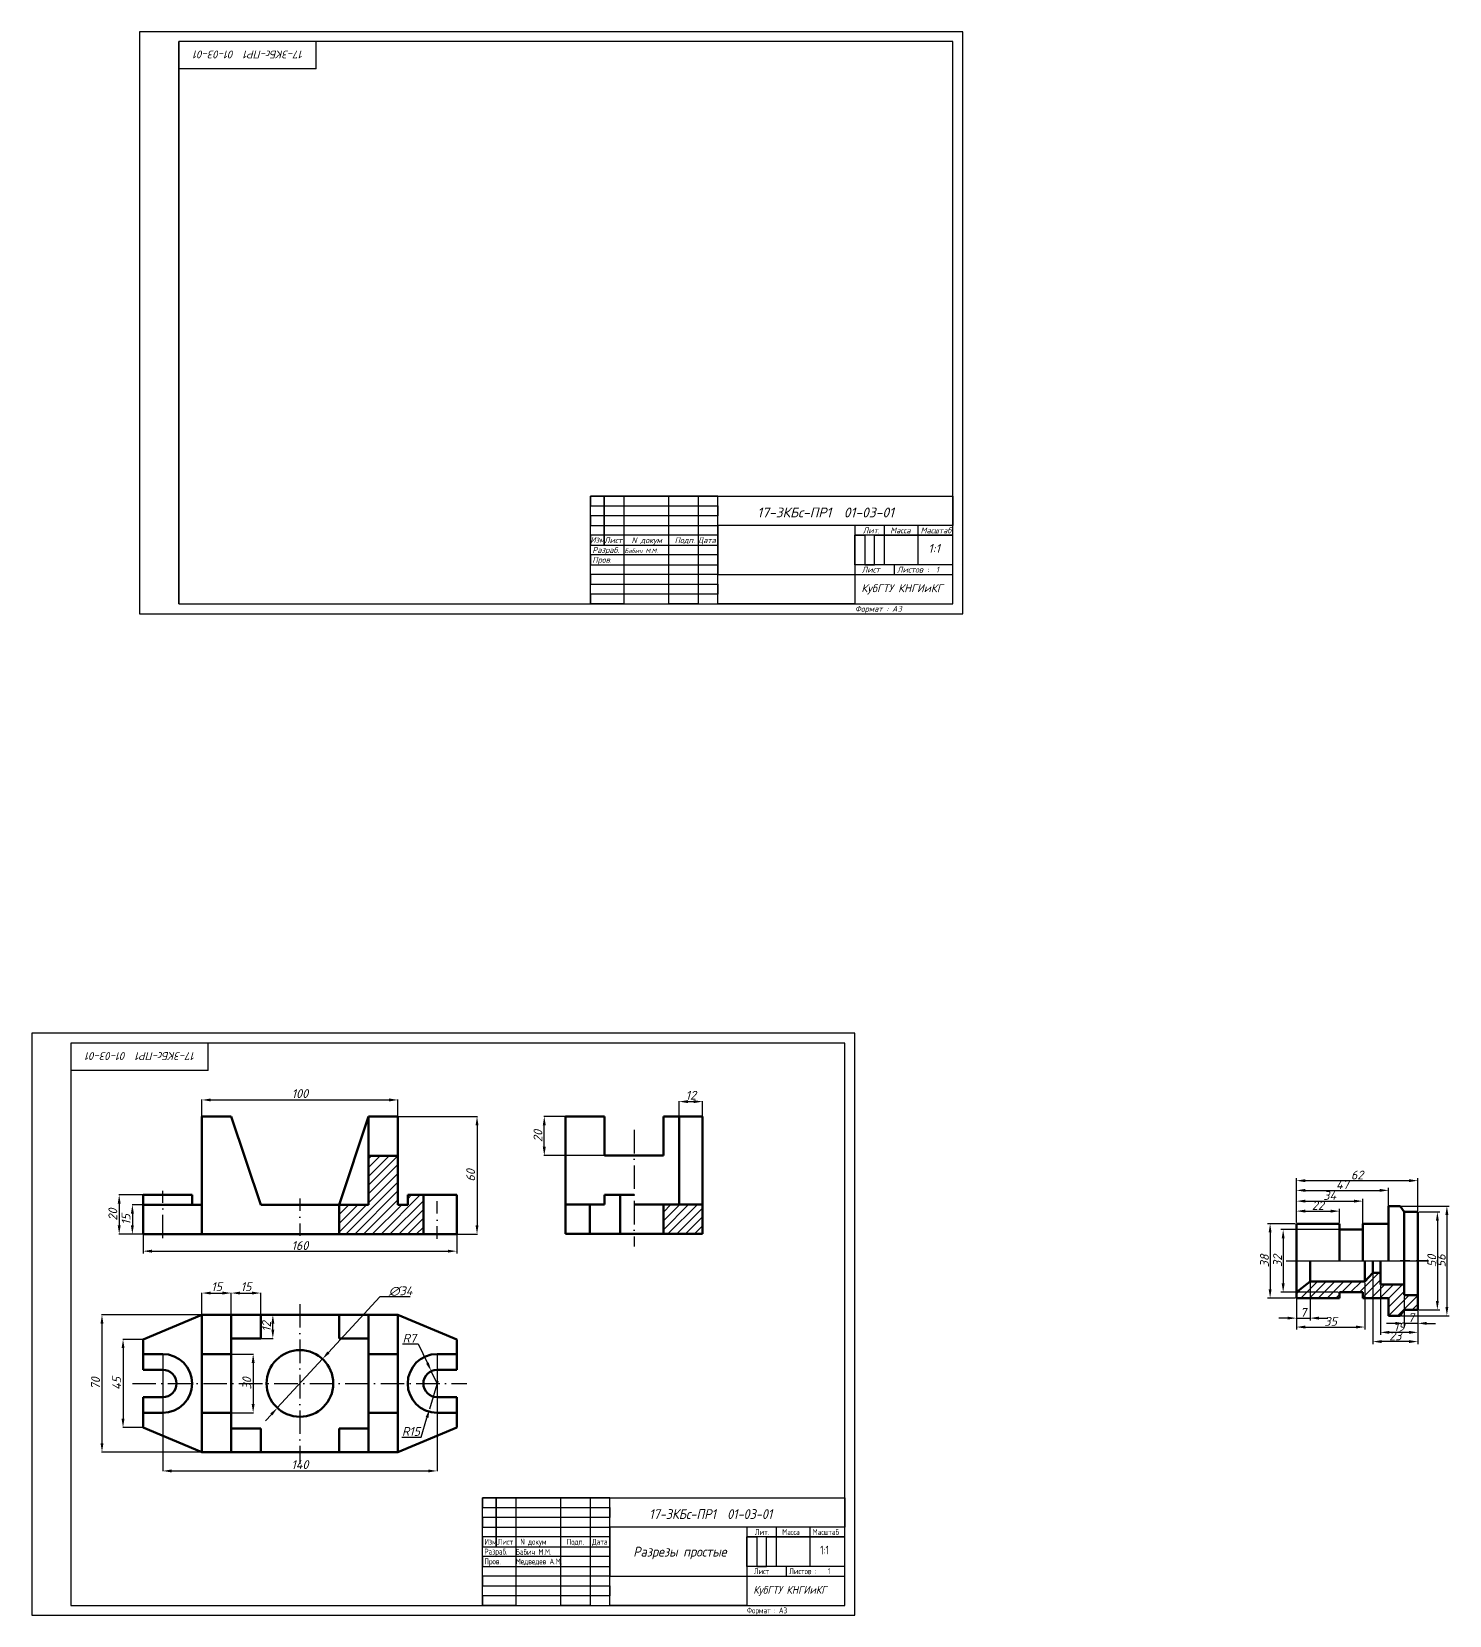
# Model space of a CAD drawing. Header units: millimetres. Extents: x 0 to 723, y 0 to 808.
import ezdxf

# ---------------------------------------------------------------- set-up
doc = ezdxf.new("R2010")
doc.units = ezdxf.units.MM
for name, pattern in [('ACAD_ISO10W100', [18, 12, -3, 0, -3]), ('штриховая2', [9.525, 6.35, -3.175]), ('штрихпунктирная2', [12.7, 6.35, -3.175, 0, -3.175])]:
    doc.linetypes.add(name, pattern=pattern)
doc.layers.add('FORM', color=5, linetype='Continuous')
doc.styles.add('ESKDUHP', font='simplex.shx', dxfattribs={"width": 0.7})
doc.styles.get("Standard").update_dxf_attribs({"font": 'isocpeui.ttf'})
doc.dimstyles.new('ISO-25', dxfattribs={"dimtxt": 4.5, "dimasz": 4.5, "dimexe": 1.25, "dimexo": 0.625, "dimtad": 1, "dimtoh": 1, "dimtxsty": 'Standard', "dimcen": 2.5, "dimadec": 0, "dimazin": 0, "dimtfac": 1, "dimtmove": 0, "dimatfit": 3, "dimfxl": 1, "dimarcsym": 0})
doc.dimstyles.get("Standard").update_dxf_attribs({"dimtxt": 4.5, "dimasz": 4.5, "dimexe": 0.18, "dimexo": 0.0625, "dimgap": 1, "dimtad": 1, "dimtoh": 1, "dimdec": 0, "dimzin": 0, "dimdsep": 46, "dimtxsty": 'Standard', "dimcen": 2.5, "dimadec": 0, "dimazin": 0, "dimtfac": 1, "dimtdec": 0, "dimtofl": 0, "dimtmove": 0, "dimatfit": 3, "dimfxl": 1, "dimtolj": 1, "dimtzin": 0, "dimarcsym": 0})

# ---------------------------------------------------------------- blocks, each defined once
blk = doc.blocks.new('*D8')
at = {"color": 0, "lineweight": -2, "transparency": 16777216}
for p, q in [((56.81, 140.83), (46.44, 140.83)), ((46.62, 136.33), (46.62, 100.33)), ((56.81, 95.83), (46.44, 95.83))]:
    blk.add_line(p, q, dxfattribs=at)
at = {"color": 0, "transparency": 16777216}
for points in [[(45.87, 136.33), (47.37, 136.33), (46.62, 140.83)], [(45.87, 100.33), (47.37, 100.33), (46.62, 95.83)]]:
    blk.add_solid(points, dxfattribs=at)
at = {"layer": 'DEFPOINTS', "color": 0, "transparency": 16777216}
for p in [(56.87, 140.83), (46.62, 95.83), (56.87, 95.83)]:
    blk.add_point(p, dxfattribs=at)
at = {"color": 0, "transparency": 16777216, "insert": (43.37, 118.33), "char_height": 4.5, "attachment_point": 5, "rotation": 90}
blk.add_mtext('\\A1;45', dxfattribs=at)
blk = doc.blocks.new('*D1')
at = {"color": 0, "lineweight": -2, "transparency": 16777216}
for p, q in [((57.57, 214.49), (44.48, 214.49)), ((44.66, 209.99), (44.66, 198.99)), ((57.84, 194.49), (44.48, 194.49))]:
    blk.add_line(p, q, dxfattribs=at)
at = {"color": 0, "transparency": 16777216}
for points in [[(43.91, 209.99), (45.41, 209.99), (44.66, 214.49)], [(43.91, 198.99), (45.41, 198.99), (44.66, 194.49)]]:
    blk.add_solid(points, dxfattribs=at)
at = {"layer": 'DEFPOINTS', "color": 0, "transparency": 16777216}
for p in [(57.63, 214.49), (44.66, 194.49), (57.9, 194.49)]:
    blk.add_point(p, dxfattribs=at)
at = {"color": 0, "transparency": 16777216, "insert": (41.41, 204.49), "char_height": 4.5, "attachment_point": 5, "rotation": 90}
blk.add_mtext('\\A1;20', dxfattribs=at)
blk = doc.blocks.new('*D2')
at = {"color": 0, "lineweight": -2, "transparency": 16777216}
for p, q in [((56.87, 195.1), (56.87, 184.57)), ((216.87, 195.61), (216.87, 184.57)), ((61.37, 185.82), (212.37, 185.82))]:
    blk.add_line(p, q, dxfattribs=at)
at = {"color": 0, "transparency": 16777216}
for points in [[(61.37, 186.57), (61.37, 185.07), (56.87, 185.82)], [(212.37, 186.57), (212.37, 185.07), (216.87, 185.82)]]:
    blk.add_solid(points, dxfattribs=at)
at = {"layer": 'DEFPOINTS', "color": 0, "transparency": 16777216}
for p in [(56.87, 195.72), (216.87, 196.23), (216.87, 185.82)]:
    blk.add_point(p, dxfattribs=at)
at = {"color": 0, "transparency": 16777216, "insert": (136.87, 188.69), "char_height": 4.5, "attachment_point": 5}
blk.add_mtext('160', dxfattribs=at)
blk = doc.blocks.new('*D3')
at = {"color": 0, "lineweight": -2, "transparency": 16777216}
for p, q in [((86.87, 209.56), (86.87, 263.17)), ((91.37, 262.99), (182.37, 262.99)), ((186.87, 209.56), (186.87, 263.17))]:
    blk.add_line(p, q, dxfattribs=at)
at = {"color": 0, "transparency": 16777216}
for points in [[(91.37, 263.74), (91.37, 262.24), (86.87, 262.99)], [(182.37, 263.74), (182.37, 262.24), (186.87, 262.99)]]:
    blk.add_solid(points, dxfattribs=at)
at = {"layer": 'DEFPOINTS', "color": 0, "transparency": 16777216}
for p in [(186.87, 262.99), (86.87, 209.49), (186.87, 209.49)]:
    blk.add_point(p, dxfattribs=at)
at = {"color": 0, "transparency": 16777216, "insert": (136.87, 266.24), "char_height": 4.5, "attachment_point": 5}
blk.add_mtext('\\A1;100', dxfattribs=at)
blk = doc.blocks.new('*D4')
at = {"color": 0, "lineweight": -2, "transparency": 16777216}
for p, q in [((57.84, 209.49), (51.21, 209.49)), ((51.39, 204.99), (51.39, 198.99)), ((57.84, 194.49), (51.21, 194.49))]:
    blk.add_line(p, q, dxfattribs=at)
at = {"color": 0, "transparency": 16777216}
for points in [[(50.64, 204.99), (52.14, 204.99), (51.39, 209.49)], [(50.64, 198.99), (52.14, 198.99), (51.39, 194.49)]]:
    blk.add_solid(points, dxfattribs=at)
at = {"layer": 'DEFPOINTS', "color": 0, "transparency": 16777216}
for p in [(57.9, 209.49), (51.39, 194.49), (57.9, 194.49)]:
    blk.add_point(p, dxfattribs=at)
at = {"color": 0, "transparency": 16777216, "insert": (48.14, 201.99), "char_height": 4.5, "attachment_point": 5, "rotation": 90}
blk.add_mtext('\\A1;15', dxfattribs=at)
blk = doc.blocks.new('*D5')
at = {"color": 0, "lineweight": -2, "transparency": 16777216}
for p, q in [((171.94, 254.49), (227.43, 254.49)), ((227.25, 249.99), (227.25, 198.99)), ((215.37, 194.49), (227.43, 194.49))]:
    blk.add_line(p, q, dxfattribs=at)
at = {"color": 0, "transparency": 16777216}
for points in [[(226.5, 249.99), (228, 249.99), (227.25, 254.49)], [(226.5, 198.99), (228, 198.99), (227.25, 194.49)]]:
    blk.add_solid(points, dxfattribs=at)
at = {"layer": 'DEFPOINTS', "color": 0, "transparency": 16777216}
for p in [(171.87, 254.49), (215.31, 194.49), (227.25, 194.49)]:
    blk.add_point(p, dxfattribs=at)
at = {"color": 0, "transparency": 16777216, "insert": (224, 224.49), "char_height": 4.5, "attachment_point": 5, "rotation": 90}
blk.add_mtext('\\A1;60', dxfattribs=at)
blk = doc.blocks.new('*D9')
at = {"color": 0, "lineweight": -2, "transparency": 16777216}
for p, q in [((86.81, 153.33), (35.7, 153.33)), ((35.88, 148.83), (35.88, 87.83)), ((86.81, 83.33), (35.7, 83.33))]:
    blk.add_line(p, q, dxfattribs=at)
at = {"color": 0, "transparency": 16777216}
for points in [[(35.13, 148.83), (36.63, 148.83), (35.88, 153.33)], [(35.13, 87.83), (36.63, 87.83), (35.88, 83.33)]]:
    blk.add_solid(points, dxfattribs=at)
at = {"layer": 'DEFPOINTS', "color": 0, "transparency": 16777216}
for p in [(86.87, 153.33), (35.88, 83.33), (86.87, 83.33)]:
    blk.add_point(p, dxfattribs=at)
at = {"color": 0, "transparency": 16777216, "insert": (32.6, 118.33), "char_height": 4.5, "attachment_point": 5, "rotation": 90}
blk.add_mtext('\\A1;70', dxfattribs=at)
blk = doc.blocks.new('*D10')
at = {"color": 0, "lineweight": -2, "transparency": 16777216}
for p, q in [((101.87, 153.39), (101.87, 164.63)), ((106.37, 164.45), (112.37, 164.45)), ((116.87, 153.39), (116.87, 164.63))]:
    blk.add_line(p, q, dxfattribs=at)
at = {"color": 0, "transparency": 16777216}
for points in [[(106.37, 165.2), (106.37, 163.7), (101.87, 164.45)], [(112.37, 165.2), (112.37, 163.7), (116.87, 164.45)]]:
    blk.add_solid(points, dxfattribs=at)
at = {"layer": 'DEFPOINTS', "color": 0, "transparency": 16777216}
for p in [(116.87, 164.45), (101.87, 153.33), (116.87, 153.33)]:
    blk.add_point(p, dxfattribs=at)
at = {"color": 0, "transparency": 16777216, "insert": (109.37, 167.7), "char_height": 4.5, "attachment_point": 5}
blk.add_mtext('\\A1;15', dxfattribs=at)
blk = doc.blocks.new('*D6')
at = {"color": 0, "lineweight": -2, "transparency": 16777216}
for p, q in [((86.87, 153.39), (86.87, 164.63)), ((91.37, 164.45), (97.37, 164.45)), ((101.87, 153.39), (101.87, 164.63))]:
    blk.add_line(p, q, dxfattribs=at)
at = {"color": 0, "transparency": 16777216}
for points in [[(91.37, 165.2), (91.37, 163.7), (86.87, 164.45)], [(97.37, 165.2), (97.37, 163.7), (101.87, 164.45)]]:
    blk.add_solid(points, dxfattribs=at)
at = {"layer": 'DEFPOINTS', "color": 0, "transparency": 16777216}
for p in [(101.87, 164.45), (86.87, 153.33), (101.87, 153.33)]:
    blk.add_point(p, dxfattribs=at)
at = {"color": 0, "transparency": 16777216, "insert": (94.37, 167.7), "char_height": 4.5, "attachment_point": 5}
blk.add_mtext('\\A1;15', dxfattribs=at)
blk = doc.blocks.new('*D11')
at = {"color": 0, "lineweight": -2, "transparency": 16777216}
for p, q in [((116.94, 153.33), (123.24, 153.33)), ((123.06, 145.83), (123.06, 148.83)), ((116.94, 141.33), (123.24, 141.33))]:
    blk.add_line(p, q, dxfattribs=at)
at = {"color": 0, "transparency": 16777216}
for points in [[(122.31, 148.83), (123.81, 148.83), (123.06, 153.33)], [(122.31, 145.83), (123.81, 145.83), (123.06, 141.33)]]:
    blk.add_solid(points, dxfattribs=at)
at = {"layer": 'DEFPOINTS', "color": 0, "transparency": 16777216}
for p in [(116.87, 153.33), (123.06, 153.33), (116.87, 141.33)]:
    blk.add_point(p, dxfattribs=at)
at = {"color": 0, "transparency": 16777216, "insert": (119.81, 147.33), "char_height": 4.5, "attachment_point": 5, "rotation": 90}
blk.add_mtext('\\A1;12', dxfattribs=at)
blk = doc.blocks.new('*D12')
at = {"color": 0, "lineweight": -2, "transparency": 16777216}
for p, q in [((189.15, 138.48), (197.28, 138.48)), ((197.28, 138.48), (201.93, 128.71)), ((206.87, 118.33), (203.86, 124.65))]:
    blk.add_line(p, q, dxfattribs=at)
at = {"color": 0, "transparency": 16777216}
blk.add_solid([(202.61, 129.03), (201.25, 128.39), (203.86, 124.65)], dxfattribs=at)
at = {"layer": 'DEFPOINTS', "color": 0, "transparency": 16777216}
for p in [(203.86, 124.65), (206.87, 118.33)]:
    blk.add_point(p, dxfattribs=at)
at = {"color": 0, "transparency": 16777216, "insert": (192.72, 141.38), "char_height": 4.5, "attachment_point": 5}
blk.add_mtext('R7', dxfattribs=at)
blk = doc.blocks.new('*D7')
at = {"color": 0, "lineweight": -2, "transparency": 16777216}
for p, q in [((207.23, 119.52), (202.99, 105.13)), ((198.81, 90.96), (201.71, 100.82)), ((188.96, 90.96), (198.81, 90.96))]:
    blk.add_line(p, q, dxfattribs=at)
at = {"color": 0, "transparency": 16777216}
blk.add_solid([(201, 101.03), (202.43, 100.61), (202.99, 105.13)], dxfattribs=at)
at = {"layer": 'DEFPOINTS', "color": 0, "transparency": 16777216}
for p in [(207.23, 119.52), (202.99, 105.13)]:
    blk.add_point(p, dxfattribs=at)
at = {"color": 0, "transparency": 16777216, "insert": (193.57, 93.84), "char_height": 4.5, "attachment_point": 5}
blk.add_mtext('R15', dxfattribs=at)
blk = doc.blocks.new('*D13')
at = {"color": 0, "lineweight": -2, "transparency": 16777216}
for p, q in [((177.61, 162.54), (151.44, 134.14)), ((193.2, 162.54), (177.61, 162.54)), ((125.35, 105.82), (148.39, 130.83)), ((122.31, 102.51), (119.26, 99.2))]:
    blk.add_line(p, q, dxfattribs=at)
at = {"color": 0, "transparency": 16777216}
for points in [[(150.89, 134.65), (151.99, 133.63), (148.39, 130.83)], [(121.75, 103.02), (122.86, 102.01), (125.35, 105.82)]]:
    blk.add_solid(points, dxfattribs=at)
at = {"layer": 'DEFPOINTS', "color": 0, "transparency": 16777216}
for p in [(148.39, 130.83), (125.35, 105.82)]:
    blk.add_point(p, dxfattribs=at)
at = {"color": 0, "transparency": 16777216, "insert": (188.26, 165.42), "char_height": 4.5, "attachment_point": 5}
blk.add_mtext('∅34', dxfattribs=at)
blk = doc.blocks.new('*D14')
at = {"color": 0, "lineweight": -2, "transparency": 16777216}
for p, q in [((66.87, 133.26), (66.87, 73.49)), ((206.87, 133.26), (206.87, 73.49)), ((71.37, 73.67), (202.37, 73.67))]:
    blk.add_line(p, q, dxfattribs=at)
at = {"color": 0, "transparency": 16777216}
for points in [[(71.37, 74.42), (71.37, 72.92), (66.87, 73.67)], [(202.37, 74.42), (202.37, 72.92), (206.87, 73.67)]]:
    blk.add_solid(points, dxfattribs=at)
at = {"layer": 'DEFPOINTS', "color": 0, "transparency": 16777216}
for p in [(66.87, 133.33), (206.87, 133.33), (206.87, 73.67)]:
    blk.add_point(p, dxfattribs=at)
at = {"color": 0, "transparency": 16777216, "insert": (136.87, 76.92), "char_height": 4.5, "attachment_point": 5}
blk.add_mtext('\\A1;140', dxfattribs=at)
blk = doc.blocks.new('*D15')
at = {"color": 0, "lineweight": -2, "transparency": 16777216}
for p, q in [((101.94, 133.33), (113.2, 133.33)), ((113.02, 128.83), (113.02, 107.83)), ((101.94, 103.33), (113.2, 103.33))]:
    blk.add_line(p, q, dxfattribs=at)
at = {"color": 0, "transparency": 16777216}
for points in [[(112.27, 128.83), (113.77, 128.83), (113.02, 133.33)], [(112.27, 107.83), (113.77, 107.83), (113.02, 103.33)]]:
    blk.add_solid(points, dxfattribs=at)
at = {"layer": 'DEFPOINTS', "color": 0, "transparency": 16777216}
for p in [(101.87, 133.33), (101.87, 103.33), (113.02, 103.33)]:
    blk.add_point(p, dxfattribs=at)
at = {"color": 0, "transparency": 16777216, "insert": (109.77, 118.33), "char_height": 4.5, "attachment_point": 5, "rotation": 90}
blk.add_mtext('\\A1;30', dxfattribs=at)
blk = doc.blocks.new('*D16')
at = {"color": 0, "lineweight": -2, "transparency": 16777216}
for p, q in [((330.36, 254.66), (330.36, 262.32)), ((334.86, 262.14), (337.86, 262.14)), ((342.36, 254.66), (342.36, 262.32))]:
    blk.add_line(p, q, dxfattribs=at)
at = {"color": 0, "transparency": 16777216}
for points in [[(334.86, 262.89), (334.86, 261.39), (330.36, 262.14)], [(337.86, 262.89), (337.86, 261.39), (342.36, 262.14)]]:
    blk.add_solid(points, dxfattribs=at)
at = {"layer": 'DEFPOINTS', "color": 0, "transparency": 16777216}
for p in [(342.36, 262.14), (330.36, 254.6), (342.36, 254.6)]:
    blk.add_point(p, dxfattribs=at)
at = {"color": 0, "transparency": 16777216, "insert": (336.36, 265.39), "char_height": 4.5, "attachment_point": 5}
blk.add_mtext('\\A1;12', dxfattribs=at)
blk = doc.blocks.new('*D17')
at = {"color": 0, "lineweight": -2, "transparency": 16777216}
for p, q in [((292.3, 254.6), (261.39, 254.6)), ((261.57, 239.1), (261.57, 250.1)), ((292.3, 234.6), (261.39, 234.6))]:
    blk.add_line(p, q, dxfattribs=at)
at = {"color": 0, "transparency": 16777216}
for points in [[(260.82, 250.1), (262.32, 250.1), (261.57, 254.6)], [(260.82, 239.1), (262.32, 239.1), (261.57, 234.6)]]:
    blk.add_solid(points, dxfattribs=at)
at = {"layer": 'DEFPOINTS', "color": 0, "transparency": 16777216}
for p in [(261.57, 254.6), (292.36, 254.6), (292.36, 234.6)]:
    blk.add_point(p, dxfattribs=at)
at = {"color": 0, "transparency": 16777216, "insert": (258.32, 244.6), "char_height": 4.5, "attachment_point": 5, "rotation": 90}
blk.add_mtext('\\A1;20', dxfattribs=at)
blk = doc.blocks.new('*D18')
at = {"color": 0, "lineweight": -2, "transparency": 16777216}
for p, q in [((645.33, 200.47), (645.33, 207.5)), ((649.83, 206.25), (662.83, 206.25)), ((667.33, 200.47), (667.33, 207.5))]:
    blk.add_line(p, q, dxfattribs=at)
at = {"color": 0, "transparency": 16777216}
for points in [[(649.83, 207), (649.83, 205.5), (645.33, 206.25)], [(662.83, 207), (662.83, 205.5), (667.33, 206.25)]]:
    blk.add_solid(points, dxfattribs=at)
at = {"layer": 'DEFPOINTS', "color": 0, "transparency": 16777216}
for p in [(667.33, 206.25), (645.33, 199.85), (667.33, 199.85)]:
    blk.add_point(p, dxfattribs=at)
at = {"color": 0, "transparency": 16777216, "insert": (656.33, 209.13), "char_height": 4.5, "attachment_point": 5}
blk.add_mtext('22', dxfattribs=at)
blk = doc.blocks.new('*D19')
at = {"color": 0, "lineweight": -2, "transparency": 16777216}
for p, q in [((645.33, 200.47), (645.33, 212.6)), ((649.83, 211.35), (674.83, 211.35)), ((679.33, 197.47), (679.33, 212.6))]:
    blk.add_line(p, q, dxfattribs=at)
at = {"color": 0, "transparency": 16777216}
for points in [[(649.83, 212.1), (649.83, 210.6), (645.33, 211.35)], [(674.83, 212.1), (674.83, 210.6), (679.33, 211.35)]]:
    blk.add_solid(points, dxfattribs=at)
at = {"layer": 'DEFPOINTS', "color": 0, "transparency": 16777216}
for p in [(679.33, 211.35), (645.33, 199.85), (679.33, 196.85)]:
    blk.add_point(p, dxfattribs=at)
at = {"color": 0, "transparency": 16777216, "insert": (662.33, 214.22), "char_height": 4.5, "attachment_point": 5}
blk.add_mtext('34', dxfattribs=at)
blk = doc.blocks.new('*D20')
at = {"color": 0, "lineweight": -2, "transparency": 16777216}
for p, q in [((645.33, 200.47), (645.33, 218.09)), ((649.83, 216.84), (687.83, 216.84)), ((692.33, 200.47), (692.33, 218.09))]:
    blk.add_line(p, q, dxfattribs=at)
at = {"color": 0, "transparency": 16777216}
for points in [[(649.83, 217.59), (649.83, 216.09), (645.33, 216.84)], [(687.83, 217.59), (687.83, 216.09), (692.33, 216.84)]]:
    blk.add_solid(points, dxfattribs=at)
at = {"layer": 'DEFPOINTS', "color": 0, "transparency": 16777216}
for p in [(692.33, 216.84), (645.33, 199.85), (692.33, 199.85)]:
    blk.add_point(p, dxfattribs=at)
at = {"color": 0, "transparency": 16777216, "insert": (668.83, 219.75), "char_height": 4.5, "attachment_point": 5}
blk.add_mtext('47', dxfattribs=at)
blk = doc.blocks.new('*D21')
at = {"color": 0, "lineweight": -2, "transparency": 16777216}
for p, q in [((645.33, 200.47), (645.33, 223.05)), ((649.83, 221.8), (702.83, 221.8)), ((707.33, 206.47), (707.33, 223.05))]:
    blk.add_line(p, q, dxfattribs=at)
at = {"color": 0, "transparency": 16777216}
for points in [[(649.83, 222.55), (649.83, 221.05), (645.33, 221.8)], [(702.83, 222.55), (702.83, 221.05), (707.33, 221.8)]]:
    blk.add_solid(points, dxfattribs=at)
at = {"layer": 'DEFPOINTS', "color": 0, "transparency": 16777216}
for p in [(707.33, 221.8), (707.33, 205.85), (645.33, 199.85)]:
    blk.add_point(p, dxfattribs=at)
at = {"color": 0, "transparency": 16777216, "insert": (676.33, 224.68), "char_height": 4.5, "attachment_point": 5}
blk.add_mtext('62', dxfattribs=at)
blk = doc.blocks.new('*D22')
at = {"color": 0, "lineweight": -2, "transparency": 16777216}
for p, q in [((644.7, 199.85), (630.69, 199.85)), ((631.94, 195.35), (631.94, 166.35)), ((644.7, 161.85), (630.69, 161.85))]:
    blk.add_line(p, q, dxfattribs=at)
at = {"color": 0, "transparency": 16777216}
for points in [[(631.19, 195.35), (632.69, 195.35), (631.94, 199.85)], [(631.19, 166.35), (632.69, 166.35), (631.94, 161.85)]]:
    blk.add_solid(points, dxfattribs=at)
at = {"layer": 'DEFPOINTS', "color": 0, "transparency": 16777216}
for p in [(645.33, 199.85), (631.94, 161.85), (645.33, 161.85)]:
    blk.add_point(p, dxfattribs=at)
at = {"color": 0, "transparency": 16777216, "insert": (629.07, 180.85), "char_height": 4.5, "attachment_point": 5, "rotation": 90}
blk.add_mtext('38', dxfattribs=at)
blk = doc.blocks.new('*D23')
at = {"color": 0, "lineweight": -2, "transparency": 16777216}
for p, q in [((666.7, 196.85), (637.35, 196.85)), ((638.6, 192.35), (638.6, 169.35)), ((666.7, 164.85), (637.35, 164.85))]:
    blk.add_line(p, q, dxfattribs=at)
at = {"color": 0, "transparency": 16777216}
for points in [[(637.85, 192.35), (639.35, 192.35), (638.6, 196.85)], [(637.85, 169.35), (639.35, 169.35), (638.6, 164.85)]]:
    blk.add_solid(points, dxfattribs=at)
at = {"layer": 'DEFPOINTS', "color": 0, "transparency": 16777216}
for p in [(667.33, 196.85), (638.6, 164.85), (667.33, 164.85)]:
    blk.add_point(p, dxfattribs=at)
at = {"color": 0, "transparency": 16777216, "insert": (635.73, 180.85), "char_height": 4.5, "attachment_point": 5, "rotation": 90}
blk.add_mtext('32', dxfattribs=at)
blk = doc.blocks.new('*D24')
at = {"color": 0, "lineweight": -2, "transparency": 16777216}
for p, q in [((652.33, 169.72), (652.33, 150.42)), ((645.33, 164.22), (645.33, 150.42)), ((640.83, 151.67), (636.33, 151.67)), ((645.33, 151.67), (652.33, 151.67)), ((656.83, 151.67), (661.33, 151.67))]:
    blk.add_line(p, q, dxfattribs=at)
at = {"color": 0, "transparency": 16777216}
for points in [[(640.83, 152.42), (640.83, 150.92), (645.33, 151.67)], [(656.83, 152.42), (656.83, 150.92), (652.33, 151.67)]]:
    blk.add_solid(points, dxfattribs=at)
at = {"layer": 'DEFPOINTS', "color": 0, "transparency": 16777216}
for p in [(652.33, 170.35), (645.33, 164.85), (652.33, 151.67)]:
    blk.add_point(p, dxfattribs=at)
at = {"color": 0, "transparency": 16777216, "insert": (648.83, 154.57), "char_height": 4.5, "attachment_point": 5}
blk.add_mtext('7', dxfattribs=at)
blk = doc.blocks.new('*D25')
at = {"color": 0, "lineweight": -2, "transparency": 16777216}
for p, q in [((680.33, 169.72), (680.33, 145.86)), ((645.33, 161.22), (645.33, 145.86)), ((649.83, 147.11), (675.83, 147.11))]:
    blk.add_line(p, q, dxfattribs=at)
at = {"color": 0, "transparency": 16777216}
for points in [[(649.83, 147.86), (649.83, 146.36), (645.33, 147.11)], [(675.83, 147.86), (675.83, 146.36), (680.33, 147.11)]]:
    blk.add_solid(points, dxfattribs=at)
at = {"layer": 'DEFPOINTS', "color": 0, "transparency": 16777216}
for p in [(680.33, 170.35), (645.33, 161.85), (680.33, 147.11)]:
    blk.add_point(p, dxfattribs=at)
at = {"color": 0, "transparency": 16777216, "insert": (662.83, 149.99), "char_height": 4.5, "attachment_point": 5}
blk.add_mtext('35', dxfattribs=at)
blk = doc.blocks.new('*D26')
at = {"color": 0, "lineweight": -2, "transparency": 16777216}
for p, q in [((700.33, 162.72), (700.33, 147.74)), ((707.33, 162.72), (707.33, 147.74)), ((695.83, 148.99), (691.33, 148.99)), ((707.33, 148.99), (700.33, 148.99)), ((711.83, 148.99), (716.33, 148.99))]:
    blk.add_line(p, q, dxfattribs=at)
at = {"color": 0, "transparency": 16777216}
for points in [[(695.83, 149.74), (695.83, 148.24), (700.33, 148.99)], [(711.83, 149.74), (711.83, 148.24), (707.33, 148.99)]]:
    blk.add_solid(points, dxfattribs=at)
at = {"layer": 'DEFPOINTS', "color": 0, "transparency": 16777216}
for p in [(700.33, 163.35), (707.33, 163.35), (700.33, 148.99)]:
    blk.add_point(p, dxfattribs=at)
at = {"color": 0, "transparency": 16777216, "insert": (703.83, 151.89), "char_height": 4.5, "attachment_point": 5}
blk.add_mtext('7', dxfattribs=at)
blk = doc.blocks.new('*D27')
at = {"color": 0, "lineweight": -2, "transparency": 16777216}
for p, q in [((688.33, 168.22), (688.33, 143.14)), ((707.33, 162.72), (707.33, 143.14)), ((702.83, 144.39), (692.83, 144.39))]:
    blk.add_line(p, q, dxfattribs=at)
at = {"color": 0, "transparency": 16777216}
for points in [[(692.83, 145.14), (692.83, 143.64), (688.33, 144.39)], [(702.83, 145.14), (702.83, 143.64), (707.33, 144.39)]]:
    blk.add_solid(points, dxfattribs=at)
at = {"layer": 'DEFPOINTS', "color": 0, "transparency": 16777216}
for p in [(688.33, 168.85), (707.33, 163.35), (688.33, 144.39)]:
    blk.add_point(p, dxfattribs=at)
at = {"color": 0, "transparency": 16777216, "insert": (697.83, 147.26), "char_height": 4.5, "attachment_point": 5}
blk.add_mtext('19', dxfattribs=at)
blk = doc.blocks.new('*D28')
at = {"color": 0, "lineweight": -2, "transparency": 16777216}
for p, q in [((684.33, 174.22), (684.33, 138.44)), ((707.33, 162.72), (707.33, 138.44)), ((702.83, 139.69), (688.83, 139.69))]:
    blk.add_line(p, q, dxfattribs=at)
at = {"color": 0, "transparency": 16777216}
for points in [[(688.83, 140.44), (688.83, 138.94), (684.33, 139.69)], [(702.83, 140.44), (702.83, 138.94), (707.33, 139.69)]]:
    blk.add_solid(points, dxfattribs=at)
at = {"layer": 'DEFPOINTS', "color": 0, "transparency": 16777216}
for p in [(684.33, 174.85), (707.33, 163.35), (684.33, 139.69)]:
    blk.add_point(p, dxfattribs=at)
at = {"color": 0, "transparency": 16777216, "insert": (695.83, 142.57), "char_height": 4.5, "attachment_point": 5}
blk.add_mtext('23', dxfattribs=at)
blk = doc.blocks.new('*D29')
at = {"color": 0, "lineweight": -2, "transparency": 16777216}
for p, q in [((698.95, 208.85), (723.39, 208.85)), ((722.14, 204.35), (722.14, 157.35)), ((698.95, 152.85), (723.39, 152.85))]:
    blk.add_line(p, q, dxfattribs=at)
at = {"color": 0, "transparency": 16777216}
for points in [[(721.39, 204.35), (722.89, 204.35), (722.14, 208.85)], [(721.39, 157.35), (722.89, 157.35), (722.14, 152.85)]]:
    blk.add_solid(points, dxfattribs=at)
at = {"layer": 'DEFPOINTS', "color": 0, "transparency": 16777216}
for p in [(698.33, 208.85), (698.33, 152.85), (722.14, 152.85)]:
    blk.add_point(p, dxfattribs=at)
at = {"color": 0, "transparency": 16777216, "insert": (719.26, 180.85), "char_height": 4.5, "attachment_point": 5, "rotation": 90}
blk.add_mtext('56', dxfattribs=at)
blk = doc.blocks.new('*D30')
at = {"color": 0, "lineweight": -2, "transparency": 16777216}
for p, q in [((707.95, 205.85), (718.54, 205.85)), ((717.29, 201.35), (717.29, 160.35)), ((707.95, 155.85), (718.54, 155.85))]:
    blk.add_line(p, q, dxfattribs=at)
at = {"color": 0, "transparency": 16777216}
for points in [[(716.54, 201.35), (718.04, 201.35), (717.29, 205.85)], [(716.54, 160.35), (718.04, 160.35), (717.29, 155.85)]]:
    blk.add_solid(points, dxfattribs=at)
at = {"layer": 'DEFPOINTS', "color": 0, "transparency": 16777216}
for p in [(707.33, 205.85), (707.33, 155.85), (717.29, 155.85)]:
    blk.add_point(p, dxfattribs=at)
at = {"color": 0, "transparency": 16777216, "insert": (714.42, 180.85), "char_height": 4.5, "attachment_point": 5, "rotation": 90}
blk.add_mtext('50', dxfattribs=at)

msp = doc.modelspace()

# ---------------------------------------------------------------- hatches: boundary and pattern name
at = {"linetype": 'штрихпунктирная2'}
h = msp.add_hatch(dxfattribs=at)
h.set_pattern_fill('ANSI31', color=256)
h.set_pattern_definition([(45, (-1178.261, -2028.6547), (-2.245064, 2.245064), [])])
h.paths.add_polyline_path([(199.873, 214.494), (191.873, 214.494), (191.873, 209.494), (186.873, 209.494), (186.873, 234.494), (171.873, 234.494), (171.873, 209.494), (156.873, 209.494), (156.873, 194.494), (199.873, 194.494)])
h = msp.add_hatch()
h.set_pattern_fill('ANSI31', color=256)
h.set_pattern_definition([(45, (-1214.9186, -1973.6322), (-2.245064, 2.245064), [])])
h.paths.add_polyline_path([(342.36, 194.6), (342.36, 209.6), (322.36, 209.6), (322.36, 194.6)])
h = msp.add_hatch(dxfattribs=at)
h.set_pattern_fill('ANSI31', color=256)
h.set_pattern_definition([(45, (-1162.1237, -1953.1417), (-2.245064, 2.245064), [])])
h.paths.add_polyline_path([(700.328, 168.848), (688.328, 168.848), (688.328, 174.848), (684.328, 174.848), (680.328, 170.348), (652.328, 170.348), (645.328, 164.848), (645.328, 161.848), (667.328, 161.848), (667.328, 164.848), (679.328, 164.848), (679.328, 161.848), (692.328, 161.848), (692.328, 152.848), (698.328, 152.848), (700.328, 155.848), (707.328, 155.848), (707.328, 163.348), (700.328, 163.348)])

# ---------------------------------------------------------------- linework, layer by layer
at = {"color": 0}
for p, q in [((75.098, 516.099), (75.098, 803.099)), ((350.098, 571.099), (285.098, 571.099)), ((285.098, 571.099), (285.098, 566.099)), ((285.098, 516.099), (285.098, 571.099)), ((285.098, 571.099), (292.098, 571.099)), ((285.098, 566.099), (350.098, 566.099)), ((292.098, 571.099), (292.098, 546.099)), ((292.098, 546.099), (292.098, 571.099)), ((292.098, 571.099), (470.098, 571.099)), ((325.098, 571.099), (302.098, 571.099)), ((302.098, 571.099), (302.098, 516.099)), ((325.098, 516.099), (325.098, 571.099)), ((350.098, 571.099), (340.098, 571.099)), ((340.098, 571.099), (340.098, 516.099)), ((350.098, 516.099), (350.098, 571.099)), ((350.098, 566.099), (350.098, 561.099)), ((470.098, 571.099), (470.098, 556.099)), ((350.098, 561.099), (285.098, 561.099)), ((285.098, 561.099), (285.098, 556.099)), ((285.098, 556.099), (350.098, 556.099)), ((350.098, 551.099), (285.098, 551.099)), ((285.098, 551.099), (285.098, 546.099)), ((350.098, 556.099), (350.098, 551.099)), ((470.098, 556.099), (350.098, 556.099)), ((350.098, 556.099), (350.098, 531.099)), ((435.098, 556.099), (420.098, 556.099)), ((420.098, 556.099), (420.098, 516.099)), ((420.098, 536.099), (420.098, 551.099)), ((420.098, 551.099), (425.098, 551.099)), ((470.098, 551.099), (420.098, 551.099)), ((425.098, 551.099), (425.098, 536.099)), ((430.098, 536.099), (430.098, 551.099)), ((430.098, 551.099), (470.098, 551.099)), ((435.098, 536.099), (435.098, 556.099)), ((470.098, 556.099), (452.098, 556.099)), ((452.098, 556.099), (452.098, 536.099)), ((470.098, 551.099), (470.098, 556.099)), ((470.098, 516.099), (470.098, 551.099)), ((285.098, 546.099), (350.098, 546.099)), ((350.098, 546.099), (350.098, 541.099)), ((350.098, 541.099), (285.098, 541.099)), ((285.098, 541.099), (285.098, 536.099)), ((285.098, 536.099), (350.098, 536.099)), ((350.098, 536.099), (350.098, 531.099)), ((470.098, 536.099), (420.098, 536.099)), ((425.098, 536.099), (430.098, 536.099)), ((452.098, 536.099), (435.098, 536.099)), ((440.098, 536.099), (440.098, 531.099)), ((470.098, 531.099), (470.098, 536.099)), ((350.098, 531.099), (285.098, 531.099)), ((285.098, 531.099), (285.098, 526.099)), ((285.098, 526.099), (350.098, 526.099)), ((350.098, 531.099), (470.098, 531.099)), ((350.098, 526.099), (350.098, 521.099)), ((350.098, 521.099), (285.098, 521.099)), ((285.098, 521.099), (285.098, 516.099)), ((285.098, 516.099), (350.098, 516.099)), ((302.098, 516.099), (285.098, 516.099)), ((340.098, 516.099), (325.098, 516.099)), ((420.098, 516.099), (350.098, 516.099)), ((350.098, 516.099), (470.098, 516.099)), ((295, 60), (230, 60)), ((230, 60), (230, 55)), ((230, 5), (230, 60)), ((230, 60), (237, 60)), ((237, 60), (237, 35)), ((237, 35), (237, 60)), ((237, 60), (415, 60)), ((270, 60), (247, 60)), ((247, 60), (247, 5)), ((270, 5), (270, 60)), ((295, 60), (285, 60)), ((285, 60), (285, 5)), ((295, 5), (295, 60)), ((415, 60), (415, 45)), ((230, 55), (295, 55)), ((295, 50), (230, 50)), ((230, 50), (230, 45)), ((295, 55), (295, 50)), ((230, 45), (295, 45)), ((295, 45), (295, 40)), ((415, 45), (295, 45)), ((295, 45), (295, 20)), ((380, 45), (365, 45)), ((365, 45), (365, 5)), ((380, 25), (380, 45)), ((415, 45), (397, 45)), ((397, 45), (397, 25)), ((415, 40), (415, 45)), ((295, 40), (230, 40)), ((230, 40), (230, 35)), ((230, 35), (295, 35)), ((295, 35), (295, 30)), ((365, 25), (365, 40)), ((365, 40), (370, 40)), ((415, 40), (365, 40)), ((370, 40), (370, 25)), ((375, 25), (375, 40)), ((375, 40), (415, 40)), ((415, 5), (415, 40)), ((295, 30), (230, 30)), ((230, 30), (230, 25)), ((230, 25), (295, 25)), ((295, 25), (295, 20)), ((415, 25), (365, 25)), ((370, 25), (375, 25)), ((397, 25), (380, 25)), ((385, 25), (385, 20)), ((415, 20), (415, 25)), ((295, 20), (230, 20)), ((230, 20), (230, 15)), ((295, 20), (415, 20)), ((230, 15), (295, 15)), ((295, 10), (230, 10)), ((230, 10), (230, 5)), ((295, 15), (295, 10)), ((230, 5), (295, 5)), ((247, 5), (230, 5)), ((285, 5), (270, 5)), ((365, 5), (295, 5)), ((295, 5), (415, 5))]:
    msp.add_line(p, q, dxfattribs=at)
at = {"lineweight": 50}
for p, q in [((86.873, 254.494), (101.873, 254.494)), ((86.873, 254.494), (86.873, 234.494)), ((116.873, 209.494), (101.873, 254.494)), ((156.873, 209.494), (171.873, 254.494)), ((186.873, 254.494), (171.873, 254.494)), ((171.873, 254.494), (171.873, 209.494)), ((186.873, 254.494), (186.873, 234.494)), ((272.36, 254.6), (272.36, 194.6)), ((292.36, 254.6), (272.36, 254.6)), ((292.36, 234.6), (292.36, 254.6)), ((342.36, 254.6), (322.36, 254.6)), ((322.36, 254.6), (322.36, 234.6)), ((330.36, 209.6), (330.36, 254.6)), ((342.36, 194.6), (342.36, 254.6)), ((86.873, 234.494), (86.873, 209.494)), ((171.873, 234.494), (186.873, 234.494)), ((186.873, 234.494), (186.873, 209.494)), ((322.36, 234.6), (292.36, 234.6)), ((56.873, 209.494), (56.873, 214.494)), ((73.873, 214.494), (56.873, 214.494)), ((81.873, 214.494), (73.873, 214.494)), ((81.873, 214.494), (81.873, 209.494)), ((191.873, 214.494), (191.873, 209.494)), ((191.873, 214.494), (199.873, 214.494)), ((199.873, 214.494), (216.873, 214.494)), ((199.873, 214.494), (199.873, 194.494)), ((216.873, 209.494), (216.873, 214.494)), ((292.36, 214.6), (307.36, 214.6)), ((292.36, 214.6), (292.36, 209.6)), ((300.36, 194.6), (300.36, 214.6)), ((56.873, 194.494), (56.873, 209.494)), ((73.873, 209.494), (56.873, 209.494)), ((81.873, 209.494), (73.873, 209.494)), ((81.873, 209.494), (86.873, 209.494)), ((86.873, 209.494), (86.873, 194.494)), ((116.873, 209.494), (156.873, 209.494)), ((156.873, 209.494), (171.873, 209.494)), ((156.873, 209.494), (156.873, 194.494)), ((191.873, 209.494), (186.873, 209.494)), ((216.873, 194.494), (216.873, 209.494)), ((272.36, 209.6), (292.36, 209.6)), ((284.86, 194.6), (284.86, 209.6)), ((342.36, 209.6), (307.36, 209.6)), ((322.36, 209.6), (322.36, 194.6)), ((692.328, 199.848), (692.328, 208.848)), ((692.328, 208.848), (698.328, 208.848)), ((698.328, 208.848), (700.328, 205.848)), ((700.328, 205.848), (707.328, 205.848)), ((700.328, 205.848), (700.328, 180.848)), ((707.328, 205.848), (707.328, 198.348)), ((216.873, 194.494), (56.873, 194.494)), ((272.36, 194.6), (342.36, 194.6)), ((645.328, 161.848), (645.328, 199.848)), ((645.328, 199.848), (645.328, 196.848)), ((645.328, 199.848), (667.328, 199.848)), ((667.328, 199.848), (667.328, 196.848)), ((667.328, 196.848), (679.328, 196.848)), ((667.328, 196.848), (667.328, 180.848)), ((679.328, 196.848), (679.328, 199.848)), ((679.328, 199.848), (692.328, 199.848)), ((679.328, 196.848), (679.328, 180.848)), ((692.328, 199.848), (692.328, 180.848)), ((707.328, 163.348), (707.328, 198.348)), ((652.328, 170.348), (652.328, 180.848)), ((680.328, 170.348), (680.328, 180.848)), ((684.328, 180.848), (684.328, 174.848)), ((688.328, 180.848), (688.328, 168.848)), ((700.328, 168.848), (700.328, 180.848)), ((645.328, 164.848), (652.328, 170.348)), ((652.328, 170.348), (680.328, 170.348)), ((684.328, 174.848), (680.328, 170.348)), ((684.328, 174.848), (688.328, 174.848)), ((645.328, 161.848), (645.328, 164.848)), ((645.328, 161.848), (667.328, 161.848)), ((667.328, 161.848), (667.328, 164.848)), ((667.328, 164.848), (679.328, 164.848)), ((679.328, 164.848), (679.328, 161.848)), ((679.328, 161.848), (692.328, 161.848)), ((688.328, 168.848), (700.328, 168.848)), ((692.328, 161.848), (692.328, 152.848)), ((700.328, 168.848), (700.328, 163.348)), ((707.328, 163.348), (700.328, 163.348)), ((707.328, 155.848), (707.328, 163.348)), ((698.328, 152.848), (700.328, 155.848)), ((700.328, 155.848), (707.328, 155.848)), ((56.873, 140.825), (86.873, 153.325)), ((86.873, 133.325), (86.873, 153.325)), ((86.873, 153.325), (101.873, 153.325)), ((101.873, 153.325), (116.873, 153.325)), ((101.873, 141.325), (101.873, 153.325)), ((116.873, 141.325), (116.873, 153.325)), ((136.873, 153.325), (116.873, 153.325)), ((156.873, 153.325), (136.873, 153.325)), ((156.873, 141.325), (156.873, 153.325)), ((156.873, 153.325), (171.873, 153.325)), ((171.873, 153.325), (186.873, 153.325)), ((171.873, 153.325), (171.873, 141.325)), ((186.873, 133.325), (186.873, 153.325)), ((216.873, 140.825), (186.873, 153.325)), ((692.328, 152.848), (698.328, 152.848)), ((56.873, 133.325), (56.873, 140.825)), ((101.873, 133.325), (101.873, 141.325)), ((101.873, 141.325), (116.873, 141.325)), ((171.873, 141.325), (156.873, 141.325)), ((171.873, 133.325), (171.873, 141.325)), ((216.873, 133.325), (216.873, 140.825)), ((56.873, 125.325), (56.873, 133.325)), ((66.873, 133.325), (56.873, 133.325)), ((86.873, 133.325), (101.873, 133.325)), ((86.873, 133.325), (86.873, 118.325)), ((101.873, 133.325), (101.873, 103.325)), ((186.873, 133.325), (171.873, 133.325)), ((171.873, 133.325), (171.873, 103.325)), ((186.873, 133.325), (186.873, 118.325)), ((216.873, 133.325), (206.873, 133.325)), ((216.873, 125.325), (216.873, 133.325)), ((66.873, 125.325), (56.873, 125.325)), ((206.873, 125.325), (216.873, 125.325)), ((86.873, 118.325), (86.873, 103.325)), ((186.873, 118.325), (186.873, 103.325)), ((56.873, 111.325), (56.873, 103.325)), ((66.873, 111.325), (56.873, 111.325)), ((206.873, 111.325), (216.873, 111.325)), ((216.873, 111.325), (216.873, 103.325)), ((56.873, 103.325), (66.873, 103.325)), ((56.873, 103.325), (56.873, 95.825)), ((86.873, 83.325), (86.873, 103.325)), ((86.873, 103.325), (101.873, 103.325)), ((101.873, 103.325), (101.873, 95.325)), ((186.873, 103.325), (171.873, 103.325)), ((171.873, 103.325), (171.873, 95.325)), ((186.873, 83.325), (186.873, 103.325)), ((216.873, 103.325), (206.873, 103.325)), ((216.873, 103.325), (216.873, 95.825)), ((56.873, 95.825), (86.873, 83.325)), ((101.873, 95.325), (116.873, 95.325)), ((101.873, 95.325), (101.873, 83.325)), ((116.873, 95.325), (116.873, 83.325)), ((171.873, 95.325), (156.873, 95.325)), ((156.873, 95.325), (156.873, 83.325)), ((171.873, 95.325), (171.873, 83.325)), ((216.873, 95.825), (186.873, 83.325)), ((86.873, 83.325), (101.873, 83.325)), ((101.873, 83.325), (116.873, 83.325)), ((116.873, 83.325), (136.873, 83.325)), ((136.873, 83.325), (156.873, 83.325)), ((171.873, 83.325), (156.873, 83.325)), ((186.873, 83.325), (171.873, 83.325))]:
    msp.add_line(p, q, dxfattribs=at)
at = {"linetype": 'ACAD_ISO10W100'}
for p, q in [((307.36, 247.689), (307.36, 188.267)), ((66.873, 192.378), (66.873, 216.663)), ((136.873, 158.849), (136.873, 77.257)), ((51.407, 118.325), (222.017, 118.325))]:
    msp.add_line(p, q, dxfattribs=at)
at = {"linetype": 'штрихпунктирная2'}
for p, q in [((136.873, 212.715), (136.873, 191.47)), ((206.873, 192.174), (206.873, 217.479))]:
    msp.add_line(p, q, dxfattribs=at)
msp.add_line((640.051, 180.848), (712.814, 180.848))
at = {"linetype": 'штриховая2'}
msp.add_line((712.814, 180.848), (698.328, 180.848), dxfattribs=at)
at = {"lineweight": 50}
msp.add_circle((136.873, 118.325), 17, dxfattribs=at)
for centre, radius, start, end in [((66.873, 118.325), 15, 270, 90), ((206.873, 118.325), 15, 90, 270), ((66.873, 118.325), 7, 270, 90), ((206.873, 118.325), 7, 90, 270)]:
    msp.add_arc(centre, radius, start, end, dxfattribs=at)
at = {"layer": 'FORM', "color": 0}
for p, q in [((145.098, 789.099), (145.098, 803.099)), ((90, 278), (90, 292))]:
    msp.add_line(p, q, dxfattribs=at)
at = {"layer": 'FORM', "color": 0, "ltscale": 0.01}
for p, q in [((145.098, 789.099), (75.098, 789.099)), ((90, 278), (20, 278))]:
    msp.add_line(p, q, dxfattribs=at)
at = {"layer": 'FORM', "color": 7, "ltscale": 0.01, "true_color": 0xffffff}
for points in [[(55.098, 511.099), (475.098, 511.099), (475.098, 808.099), (55.098, 808.099)], [(0, 0), (420, 0), (420, 297), (0, 297)]]:
    msp.add_lwpolyline(points, close=True, dxfattribs=at)
at = {"layer": 'FORM', "color": 0, "ltscale": 0.01}
for points in [[(75.098, 516.099), (470.098, 516.099), (470.098, 803.099), (75.098, 803.099)], [(20, 5), (415, 5), (415, 292), (20, 292)]]:
    msp.add_lwpolyline(points, close=True, dxfattribs=at)

# ---------------------------------------------------------------- texts
for p in [(138.671, 798.479), (83.573, 287.379)]:
    msp.add_text('17-ЗКБс-ПР1  01-03-01', height=4, rotation=180).set_placement(p)
for s, height, p in [('17-ЗКБс-ПР1  01-03-01', 5, (370.227, 560.255)), ('Бабич М.М.', 2.2, (302.454, 542.085)), ('1:1', 4.5, (457.491, 542.141)), ('КубГТУ КНГИиКГ', 4, (423.351, 522.085))]:
    msp.add_text(s, height=height).set_placement(p)
at = {"color": 0}
for s, p in [('Изм.', (285.098, 547.295)), ('Лист', (292.098, 547.099)), ('N докум', (306.098, 547.099)), ('Подп.', (328.098, 547.099)), ('Дата', (339.886, 547.106)), ('Лит.', (424.098, 552.099)), ('Масса', (438.098, 552.099)), ('Масштаб', (453.598, 552.099)), ('Разраб.', (286.098, 542.099)), ('Пров.', (286.098, 537.099)), ('Лист', (423.598, 532.099)), ('Листов :', (441.598, 532.099)), ('1', (461.388, 532.099))]:
    msp.add_text(s, height=3, dxfattribs=at).set_placement(p)
at = {"color": 7, "true_color": 0xffffff}
msp.add_text('Формат : А3', height=3, dxfattribs=at).set_placement((420.098, 512.099))
at = {"width": 0.9}
for s, height, p in [('17-ЗКБс-ПР1  01-03-01', 5, (315.129, 49.156)), ('Разрезы простые', 5, (306.988, 29.976)), ('КубГТУ КНГИиКГ', 4, (368.253, 10.985))]:
    msp.add_text(s, height=height, dxfattribs=at).set_placement(p)
at = {"color": 0, "style": 'ESKDUHP', "width": 0.7}
for s, p in [('Лит.', (369, 41)), ('Масса', (383, 41)), ('Масштаб', (398.5, 41)), ('Разраб.', (231, 31)), ('Изм.', (231.054, 36)), ('Лист', (237.776, 36)), ('Бабич М.М.', (247, 30.822)), ('N докум', (249.348, 36.05)), ('Подп.', (273, 36)), ('Дата', (285.955, 36)), ('Пров.', (231, 26)), ('Медведев А.М.', (247, 25.991)), ('Лист', (368.5, 21)), ('Листов :', (386.5, 21)), ('1', (406.29, 21))]:
    msp.add_text(s, height=3, dxfattribs=at).set_placement(p)
at = {"style": 'ESKDUHP', "width": 0.7}
msp.add_text('1:1', height=4.5, dxfattribs=at).set_placement((402.393, 31.042))
at = {"color": 7, "true_color": 0xffffff, "style": 'ESKDUHP', "width": 0.7}
msp.add_text('Формат : А3', height=3, dxfattribs=at).set_placement((365, 1))

# ---------------------------------------------------------------- dimensions: what is measured, and where the dimension line sits
for base, p1, p2, picture, middle in [((186.873, 262.99), (86.873, 209.494), (186.873, 209.494), '*D3', (136.873, 262.99)), ((206.873, 73.671), (66.873, 133.325), (206.873, 133.325), '*D14', (136.873, 73.671))]:
    dim = msp.add_linear_dim(base=base, p1=p1, p2=p2, dimstyle='Standard')
    dim.commit()
    dim.dimension.update_dxf_attribs({"geometry": picture, "text_midpoint": middle, "dimtype": 160})
for base, p1, p2, picture, middle in [((342.36, 262.136), (330.36, 254.6), (342.36, 254.6), '*D16', (336.36, 265.386)), ((101.873, 164.454), (86.873, 153.325), (101.873, 153.325), '*D6', (94.373, 167.704)), ((116.873, 164.454), (101.873, 153.325), (116.873, 153.325), '*D10', (109.373, 167.704))]:
    dim = msp.add_linear_dim(base=base, p1=p1, p2=p2, dimstyle='Standard')
    dim.commit()
    dim.dimension.update_dxf_attribs({"geometry": picture, "text_midpoint": middle})
for base, p1, p2, picture, middle in [((227.248, 194.494), (171.873, 254.494), (215.31, 194.494), '*D5', (227.248, 224.494)), ((44.658, 194.494), (57.633, 214.494), (57.904, 194.494), '*D1', (44.658, 204.494)), ((35.877, 83.325), (86.873, 153.325), (86.873, 83.325), '*D9', (35.877, 118.325)), ((46.617, 95.825), (56.873, 140.825), (56.873, 95.825), '*D8', (46.617, 118.325))]:
    dim = msp.add_linear_dim(base=base, p1=p1, p2=p2, angle=90, dimstyle='Standard')
    dim.commit()
    dim.dimension.update_dxf_attribs({"geometry": picture, "text_midpoint": middle, "dimtype": 160})
for base, p1, p2, picture, middle in [((261.573, 254.6), (292.36, 234.6), (292.36, 254.6), '*D17', (258.323, 244.6)), ((51.391, 194.494), (57.904, 209.494), (57.904, 194.494), '*D4', (48.141, 201.994)), ((123.06, 153.325), (116.873, 141.325), (116.873, 153.325), '*D11', (119.81, 147.325)), ((113.022, 103.325), (101.873, 133.325), (101.873, 103.325), '*D15', (109.772, 118.325))]:
    dim = msp.add_linear_dim(base=base, p1=p1, p2=p2, angle=90, dimstyle='Standard')
    dim.commit()
    dim.dimension.update_dxf_attribs({"geometry": picture, "text_midpoint": middle})
for base, p1, p2, picture, middle in [((707.328, 221.805), (645.328, 199.848), (707.328, 205.848), '*D21', (676.328, 224.68)), ((692.328, 216.844), (645.328, 199.848), (692.328, 199.848), '*D20', (668.828, 219.748)), ((679.328, 211.347), (645.328, 199.848), (679.328, 196.848), '*D19', (662.328, 214.222)), ((667.328, 206.253), (645.328, 199.848), (667.328, 199.848), '*D18', (656.328, 209.128)), ((652.328, 151.67), (645.328, 164.848), (652.328, 170.348), '*D24', (648.828, 154.574)), ((680.328, 147.111), (645.328, 161.848), (680.328, 170.348), '*D25', (662.828, 149.986)), ((684.328, 139.693), (707.328, 163.348), (684.328, 174.848), '*D28', (695.828, 142.568)), ((688.328, 144.386), (707.328, 163.348), (688.328, 168.848), '*D27', (697.828, 147.261)), ((700.328, 148.988), (707.328, 163.348), (700.328, 163.348), '*D26', (703.828, 151.892))]:
    dim = msp.add_linear_dim(base=base, p1=p1, p2=p2, dimstyle='ISO-25', override={"dimtxsty": 'Standard'})
    dim.commit()
    dim.dimension.update_dxf_attribs({"geometry": picture, "text_midpoint": middle})
for base, p1, p2, picture, middle in [((722.138, 152.848), (698.328, 208.848), (698.328, 152.848), '*D29', (719.263, 180.848)), ((717.292, 155.848), (707.328, 205.848), (707.328, 155.848), '*D30', (714.417, 180.848)), ((631.94, 161.848), (645.328, 199.848), (645.328, 161.848), '*D22', (629.065, 180.848)), ((638.603, 164.848), (667.328, 196.848), (667.328, 164.848), '*D23', (635.728, 180.848))]:
    dim = msp.add_linear_dim(base=base, p1=p1, p2=p2, angle=90, dimstyle='ISO-25', override={"dimtxsty": 'Standard'})
    dim.commit()
    dim.dimension.update_dxf_attribs({"geometry": picture, "text_midpoint": middle})
dim = msp.add_linear_dim(base=(216.873, 185.815), p1=(56.873, 195.722), p2=(216.873, 196.231), dimstyle='ISO-25', override={"dimtxsty": 'Standard'})
dim.commit()
dim.dimension.update_dxf_attribs({"geometry": '*D2', "text_midpoint": (136.873, 185.815), "dimtype": 160})
dim = msp.add_diameter_dim_2p(p1=(125.354, 105.823), p2=(148.393, 130.827), dimstyle='ISO-25')
dim.commit()
dim.dimension.update_dxf_attribs({"geometry": '*D13', "text_midpoint": (188.259, 162.541), "dimtype": 163})
for center, mpoint, picture, middle in [((206.873, 118.325), (203.864, 124.645), '*D12', (192.715, 138.478)), ((207.232, 119.521), (202.988, 105.134), '*D7', (193.572, 90.965))]:
    dim = msp.add_radius_dim(center=center, mpoint=mpoint, dimstyle='ISO-25')
    dim.commit()
    dim.dimension.update_dxf_attribs({"geometry": picture, "text_midpoint": middle, "dimtype": 164})

doc.saveas('drawing.dxf')
